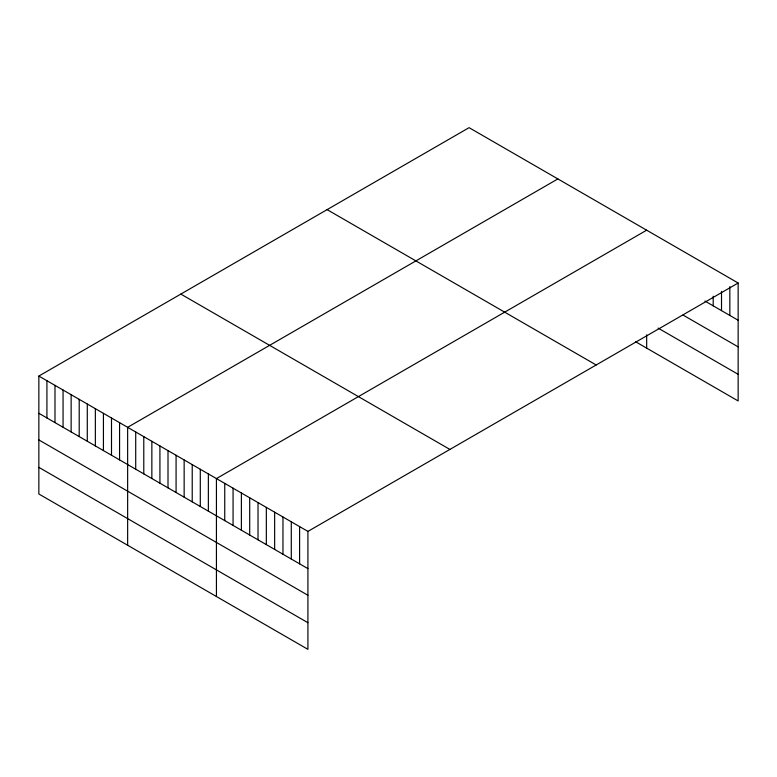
<?xml version="1.0" encoding="UTF-8"?>
<svg xmlns="http://www.w3.org/2000/svg" width="777" height="777" viewBox="0 0 777 777"><rect width="100%" height="100%" fill="white"/><g stroke="black" fill="none" stroke-linecap="round" stroke-linejoin="round"><path stroke-width="1.17" d="M38.85 376.058L307.915 531.4L307.915 649.339L38.85 493.987L38.85 376.058L469.085 127.661L738.15 283.013L738.15 400.942L635.567 341.715M557.876 178.924L127.642 427.321L127.642 545.26M646.668 230.186L216.433 478.583L216.433 596.522M307.915 531.4L738.15 283.013M704.885 301.029L738.15 320.241M683.051 315.064L738.15 346.872M658.1 328.098L738.15 374.31M327.107 209.635L596.173 364.976M180.827 294.085L449.893 449.427M38.85 413.286L307.915 568.628M38.85 439.918L307.915 595.26M38.85 467.356L307.915 622.707M729.836 286.616L729.836 315.433M721.512 291.414L721.512 310.635M713.199 296.222L713.199 305.827M646.668 334.809L646.668 348.125M299.601 526.602L299.601 563.83M291.288 521.794L291.288 559.022M282.964 516.996L282.964 554.224M274.65 512.198L274.65 549.426M266.336 507.391L266.336 544.619M258.022 502.593L258.022 539.821M249.699 497.785L249.699 535.013M241.385 492.987L241.385 530.215M233.071 488.189L233.071 525.417M224.747 483.381L224.747 520.609M208.362 473.921L208.362 511.149M200.291 469.259L200.291 506.487M192.22 464.597L192.22 501.825M184.149 459.945L184.149 497.173M176.078 455.283L176.078 492.511M168.007 450.621L168.007 487.849M159.926 445.959L159.926 483.187M151.855 441.297L151.855 478.525M143.784 436.645L143.784 473.873M135.713 431.983L135.713 469.211M119.571 422.659L119.571 459.887M111.499 417.997L111.499 455.225M103.428 413.335L103.428 450.563M95.357 408.683L95.357 445.911M87.286 404.021L87.286 441.249M79.205 399.359L79.205 436.587M71.134 394.697L71.134 431.925M63.063 390.035L63.063 427.263M54.992 385.373L54.992 422.601M46.921 380.72L46.921 417.948"/></g></svg>
